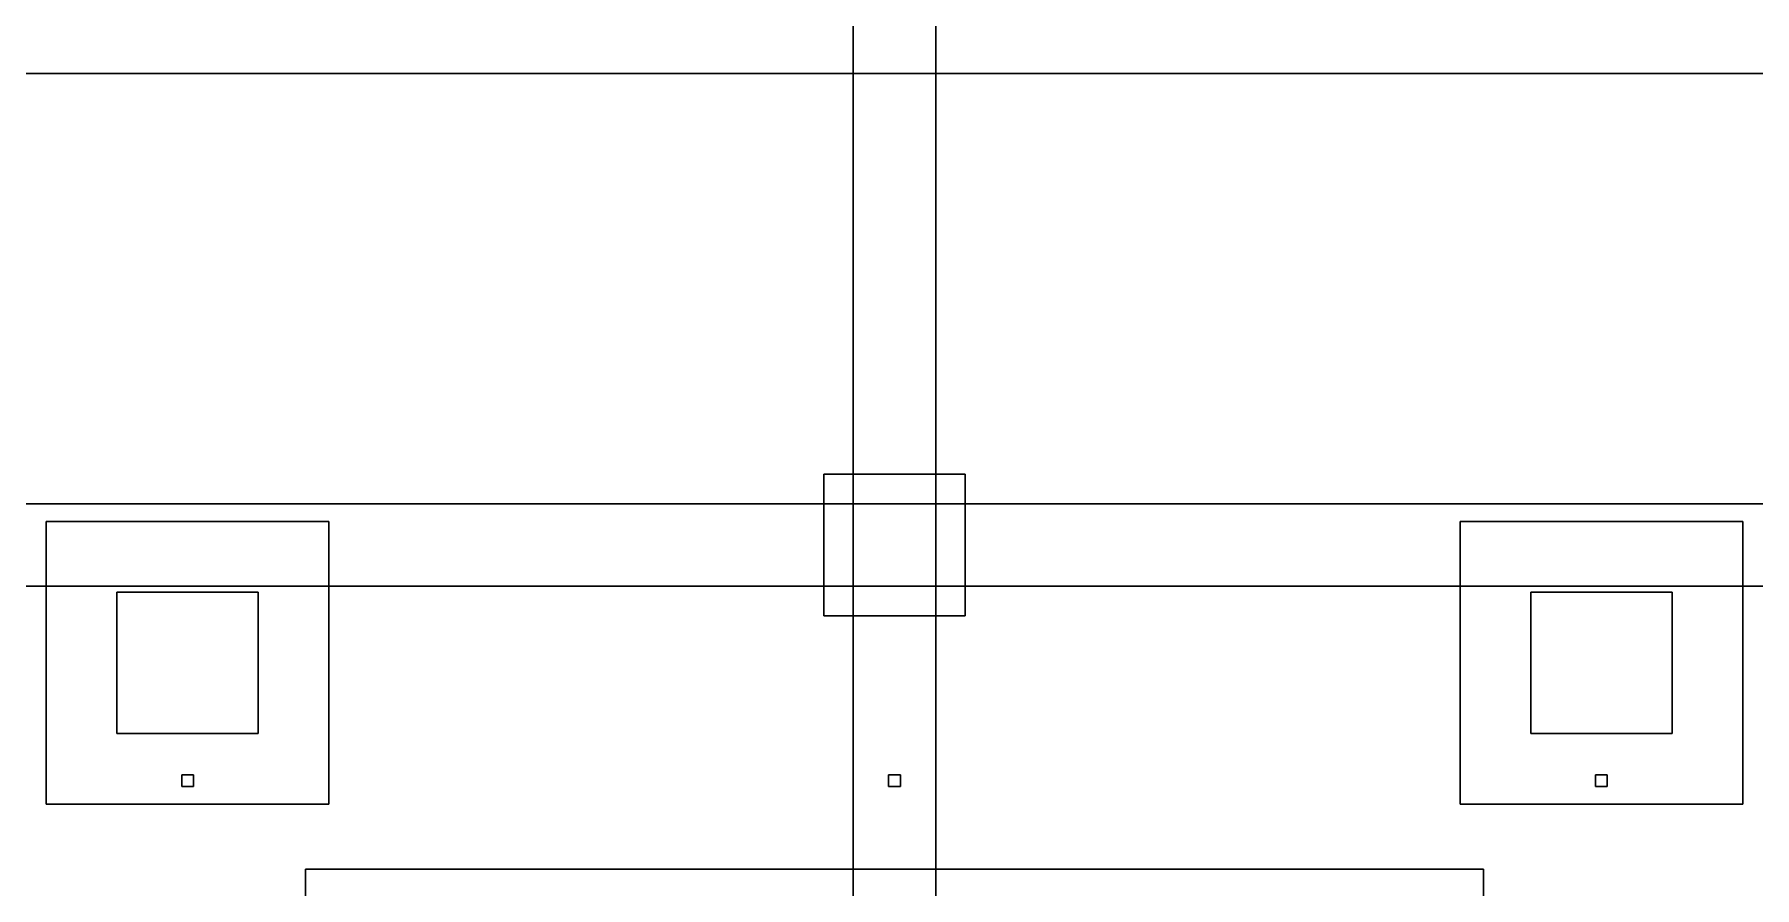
# Model space of a CAD drawing. Extents: x -17000 to 17000, y -13300 to 12090.
# Drawn here: x -3650 to 3650, y 2546 to 6166 of the extents above; entities that cross this region are included whole.
import ezdxf

# ---------------------------------------------------------------- set-up
doc = ezdxf.new("R2010")
doc.units = 0
for name, color, linetype in [('A-WALL', 7, 'CONTINUOUS'), ('E-LITE', 2, 'CONTINUOUS'), ('E-TRAY', 1, 'CONTINUOUS'), ('F-SPRN', 1, 'CONTINUOUS'), ('M-DUCT', 4, 'CONTINUOUS'), ('S-COLS', 9, 'CONTINUOUS'), ('S-SLAB', 8, 'CONTINUOUS')]:
    doc.layers.add(name, color=color, linetype=linetype)

msp = doc.modelspace()

# ---------------------------------------------------------------- linework, layer by layer
at = {"layer": 'A-WALL'}
for points in [[(-11000, -6000, 26000), (11000, -6000, 26000), (11000, 6000, 26000), (-11000, 6000, 26000)], [(11000, -6000, 22800), (-11000, -6000, 22800), (-11000, 6000, 22800), (11000, 6000, 22800)], [(-11000, 6000, 22800), (-11000, 6000, 26000), (11000, 6000, 26000), (11000, 6000, 22800)]]:
    msp.add_3dface(points, dxfattribs=at)
at = {"layer": 'E-LITE'}
for points in [[(-300, 3700, 14120), (300, 3700, 14120), (300, 4300, 14120), (-300, 4300, 14120)], [(300, 3700, 14080), (-300, 3700, 14080), (-300, 4300, 14080), (300, 4300, 14080)], [(-300, 4300, 14080), (-300, 4300, 14120), (300, 4300, 14120), (300, 4300, 14080)], [(-300, 3700, 14080), (-300, 3700, 14120), (-300, 4300, 14120), (-300, 4300, 14080)], [(-300, 3700, 17920), (300, 3700, 17920), (300, 4300, 17920), (-300, 4300, 17920)], [(300, 3700, 17880), (-300, 3700, 17880), (-300, 4300, 17880), (300, 4300, 17880)], [(-300, 4300, 17880), (-300, 4300, 17920), (300, 4300, 17920), (300, 4300, 17880)], [(-300, 3700, 17880), (-300, 3700, 17920), (-300, 4300, 17920), (-300, 4300, 17880)], [(300, 3700, 14080), (300, 4300, 14080), (300, 4300, 14120), (300, 3700, 14120)], [(300, 3700, 17880), (300, 4300, 17880), (300, 4300, 17920), (300, 3700, 17920)], [(-300, 3700, 14080), (300, 3700, 14080), (300, 3700, 14120), (-300, 3700, 14120)], [(-300, 3700, 17880), (300, 3700, 17880), (300, 3700, 17920), (-300, 3700, 17920)]]:
    msp.add_3dface(points, dxfattribs=at)
at = {"layer": 'E-TRAY'}
for points in [[(-16000, 3825, 14080), (16000, 3825, 14080), (16000, 4175, 14080), (-16000, 4175, 14080)], [(16000, 3825, 14020), (-16000, 3825, 14020), (-16000, 4175, 14020), (16000, 4175, 14020)], [(-16000, 4175, 14020), (-16000, 4175, 14080), (16000, 4175, 14080), (16000, 4175, 14020)], [(-16000, 3825, 17880), (16000, 3825, 17880), (16000, 4175, 17880), (-16000, 4175, 17880)], [(16000, 3825, 17820), (-16000, 3825, 17820), (-16000, 4175, 17820), (16000, 4175, 17820)], [(-16000, 4175, 17820), (-16000, 4175, 17880), (16000, 4175, 17880), (16000, 4175, 17820)], [(-16000, 3825, 14020), (16000, 3825, 14020), (16000, 3825, 14080), (-16000, 3825, 14080)], [(-16000, 3825, 17820), (16000, 3825, 17820), (16000, 3825, 17880), (-16000, 3825, 17880)]]:
    msp.add_3dface(points, dxfattribs=at)
at = {"layer": 'F-SPRN'}
for points in [[(-3025, 2975, 14725), (-2975, 2975, 14725), (-2975, 3025, 14725), (-3025, 3025, 14725)], [(-2975, 2975, 14575), (-3025, 2975, 14575), (-3025, 3025, 14575), (-2975, 3025, 14575)], [(-3025, 3025, 14575), (-3025, 3025, 14725), (-2975, 3025, 14725), (-2975, 3025, 14575)], [(-3025, 2975, 14575), (-3025, 2975, 14725), (-3025, 3025, 14725), (-3025, 3025, 14575)], [(-3025, 2975, 18525), (-2975, 2975, 18525), (-2975, 3025, 18525), (-3025, 3025, 18525)], [(-2975, 2975, 18375), (-3025, 2975, 18375), (-3025, 3025, 18375), (-2975, 3025, 18375)], [(-3025, 3025, 18375), (-3025, 3025, 18525), (-2975, 3025, 18525), (-2975, 3025, 18375)], [(-3025, 2975, 18375), (-3025, 2975, 18525), (-3025, 3025, 18525), (-3025, 3025, 18375)], [(-2975, 2975, 14575), (-2975, 3025, 14575), (-2975, 3025, 14725), (-2975, 2975, 14725)], [(-2975, 2975, 18375), (-2975, 3025, 18375), (-2975, 3025, 18525), (-2975, 2975, 18525)], [(-25, 2975, 14725), (25, 2975, 14725), (25, 3025, 14725), (-25, 3025, 14725)], [(25, 2975, 14575), (-25, 2975, 14575), (-25, 3025, 14575), (25, 3025, 14575)], [(-25, 3025, 14575), (-25, 3025, 14725), (25, 3025, 14725), (25, 3025, 14575)], [(-25, 2975, 14575), (-25, 2975, 14725), (-25, 3025, 14725), (-25, 3025, 14575)], [(-25, 2975, 18525), (25, 2975, 18525), (25, 3025, 18525), (-25, 3025, 18525)], [(25, 2975, 18375), (-25, 2975, 18375), (-25, 3025, 18375), (25, 3025, 18375)], [(-25, 3025, 18375), (-25, 3025, 18525), (25, 3025, 18525), (25, 3025, 18375)], [(-25, 2975, 18375), (-25, 2975, 18525), (-25, 3025, 18525), (-25, 3025, 18375)], [(25, 2975, 14575), (25, 3025, 14575), (25, 3025, 14725), (25, 2975, 14725)], [(25, 2975, 18375), (25, 3025, 18375), (25, 3025, 18525), (25, 2975, 18525)], [(2975, 2975, 14725), (3025, 2975, 14725), (3025, 3025, 14725), (2975, 3025, 14725)], [(3025, 2975, 14575), (2975, 2975, 14575), (2975, 3025, 14575), (3025, 3025, 14575)], [(2975, 3025, 14575), (2975, 3025, 14725), (3025, 3025, 14725), (3025, 3025, 14575)], [(2975, 2975, 14575), (2975, 2975, 14725), (2975, 3025, 14725), (2975, 3025, 14575)], [(2975, 2975, 18525), (3025, 2975, 18525), (3025, 3025, 18525), (2975, 3025, 18525)], [(3025, 2975, 18375), (2975, 2975, 18375), (2975, 3025, 18375), (3025, 3025, 18375)], [(2975, 3025, 18375), (2975, 3025, 18525), (3025, 3025, 18525), (3025, 3025, 18375)], [(2975, 2975, 18375), (2975, 2975, 18525), (2975, 3025, 18525), (2975, 3025, 18375)], [(3025, 2975, 14575), (3025, 3025, 14575), (3025, 3025, 14725), (3025, 2975, 14725)], [(3025, 2975, 18375), (3025, 3025, 18375), (3025, 3025, 18525), (3025, 2975, 18525)], [(-3025, 2975, 14575), (-2975, 2975, 14575), (-2975, 2975, 14725), (-3025, 2975, 14725)], [(-3025, 2975, 18375), (-2975, 2975, 18375), (-2975, 2975, 18525), (-3025, 2975, 18525)], [(-25, 2975, 14575), (25, 2975, 14575), (25, 2975, 14725), (-25, 2975, 14725)], [(-25, 2975, 18375), (25, 2975, 18375), (25, 2975, 18525), (-25, 2975, 18525)], [(2975, 2975, 14575), (3025, 2975, 14575), (3025, 2975, 14725), (2975, 2975, 14725)], [(2975, 2975, 18375), (3025, 2975, 18375), (3025, 2975, 18525), (2975, 2975, 18525)]]:
    msp.add_3dface(points, dxfattribs=at)
at = {"layer": 'M-DUCT'}
for points in [[(-175, 0, 14475), (175, 0, 14475), (175, 10000, 14475), (-175, 10000, 14475)], [(175, 0, 14225), (-175, 0, 14225), (-175, 10000, 14225), (175, 10000, 14225)], [(-175, 0, 14225), (-175, 0, 14475), (-175, 10000, 14475), (-175, 10000, 14225)], [(-175, 0, 18275), (175, 0, 18275), (175, 10000, 18275), (-175, 10000, 18275)], [(175, 0, 18025), (-175, 0, 18025), (-175, 10000, 18025), (175, 10000, 18025)], [(-175, 0, 18025), (-175, 0, 18275), (-175, 10000, 18275), (-175, 10000, 18025)], [(175, 0, 14225), (175, 10000, 14225), (175, 10000, 14475), (175, 0, 14475)], [(175, 0, 18025), (175, 10000, 18025), (175, 10000, 18275), (175, 0, 18275)]]:
    msp.add_3dface(points, dxfattribs=at)
at = {"layer": 'S-COLS'}
for points in [[(-3600, 2900, 3625), (-2400, 2900, 3625), (-2400, 4100, 3625), (-3600, 4100, 3625)], [(-2400, 2900, 3425), (-3600, 2900, 3425), (-3600, 4100, 3425), (-2400, 4100, 3425)], [(-3600, 4100, 3425), (-3600, 4100, 3625), (-2400, 4100, 3625), (-2400, 4100, 3425)], [(-3600, 2900, 3425), (-3600, 2900, 3625), (-3600, 4100, 3625), (-3600, 4100, 3425)], [(-3600, 2900, 7425), (-2400, 2900, 7425), (-2400, 4100, 7425), (-3600, 4100, 7425)], [(-2400, 2900, 7225), (-3600, 2900, 7225), (-3600, 4100, 7225), (-2400, 4100, 7225)], [(-3600, 4100, 7225), (-3600, 4100, 7425), (-2400, 4100, 7425), (-2400, 4100, 7225)], [(-3600, 2900, 7225), (-3600, 2900, 7425), (-3600, 4100, 7425), (-3600, 4100, 7225)], [(-3600, 2900, 11225), (-2400, 2900, 11225), (-2400, 4100, 11225), (-3600, 4100, 11225)], [(-2400, 2900, 11025), (-3600, 2900, 11025), (-3600, 4100, 11025), (-2400, 4100, 11025)], [(-3600, 4100, 11025), (-3600, 4100, 11225), (-2400, 4100, 11225), (-2400, 4100, 11025)], [(-3600, 2900, 11025), (-3600, 2900, 11225), (-3600, 4100, 11225), (-3600, 4100, 11025)], [(-3600, 2900, 15025), (-2400, 2900, 15025), (-2400, 4100, 15025), (-3600, 4100, 15025)], [(-2400, 2900, 14825), (-3600, 2900, 14825), (-3600, 4100, 14825), (-2400, 4100, 14825)], [(-3600, 4100, 14825), (-3600, 4100, 15025), (-2400, 4100, 15025), (-2400, 4100, 14825)], [(-3600, 2900, 14825), (-3600, 2900, 15025), (-3600, 4100, 15025), (-3600, 4100, 14825)], [(-3600, 2900, 18825), (-2400, 2900, 18825), (-2400, 4100, 18825), (-3600, 4100, 18825)], [(-2400, 2900, 18625), (-3600, 2900, 18625), (-3600, 4100, 18625), (-2400, 4100, 18625)], [(-3600, 4100, 18625), (-3600, 4100, 18825), (-2400, 4100, 18825), (-2400, 4100, 18625)], [(-3600, 2900, 18625), (-3600, 2900, 18825), (-3600, 4100, 18825), (-3600, 4100, 18625)], [(-3600, 2900, 22625), (-2400, 2900, 22625), (-2400, 4100, 22625), (-3600, 4100, 22625)], [(-2400, 2900, 22425), (-3600, 2900, 22425), (-3600, 4100, 22425), (-2400, 4100, 22425)], [(-3600, 4100, 22425), (-3600, 4100, 22625), (-2400, 4100, 22625), (-2400, 4100, 22425)], [(-3600, 2900, 22425), (-3600, 2900, 22625), (-3600, 4100, 22625), (-3600, 4100, 22425)], [(-3600, 2900, 26425), (-2400, 2900, 26425), (-2400, 4100, 26425), (-3600, 4100, 26425)], [(-2400, 2900, 26225), (-3600, 2900, 26225), (-3600, 4100, 26225), (-2400, 4100, 26225)], [(-3600, 4100, 26225), (-3600, 4100, 26425), (-2400, 4100, 26425), (-2400, 4100, 26225)], [(-3600, 2900, 26225), (-3600, 2900, 26425), (-3600, 4100, 26425), (-3600, 4100, 26225)], [(-2400, 2900, 3425), (-2400, 4100, 3425), (-2400, 4100, 3625), (-2400, 2900, 3625)], [(-2400, 2900, 7225), (-2400, 4100, 7225), (-2400, 4100, 7425), (-2400, 2900, 7425)], [(-2400, 2900, 11025), (-2400, 4100, 11025), (-2400, 4100, 11225), (-2400, 2900, 11225)], [(-2400, 2900, 14825), (-2400, 4100, 14825), (-2400, 4100, 15025), (-2400, 2900, 15025)], [(-2400, 2900, 18625), (-2400, 4100, 18625), (-2400, 4100, 18825), (-2400, 2900, 18825)], [(-2400, 2900, 22425), (-2400, 4100, 22425), (-2400, 4100, 22625), (-2400, 2900, 22625)], [(-2400, 2900, 26225), (-2400, 4100, 26225), (-2400, 4100, 26425), (-2400, 2900, 26425)], [(2400, 2900, 3625), (3600, 2900, 3625), (3600, 4100, 3625), (2400, 4100, 3625)], [(3600, 2900, 3425), (2400, 2900, 3425), (2400, 4100, 3425), (3600, 4100, 3425)], [(2400, 4100, 3425), (2400, 4100, 3625), (3600, 4100, 3625), (3600, 4100, 3425)], [(2400, 2900, 3425), (2400, 2900, 3625), (2400, 4100, 3625), (2400, 4100, 3425)], [(2400, 2900, 7425), (3600, 2900, 7425), (3600, 4100, 7425), (2400, 4100, 7425)], [(3600, 2900, 7225), (2400, 2900, 7225), (2400, 4100, 7225), (3600, 4100, 7225)], [(2400, 4100, 7225), (2400, 4100, 7425), (3600, 4100, 7425), (3600, 4100, 7225)], [(2400, 2900, 7225), (2400, 2900, 7425), (2400, 4100, 7425), (2400, 4100, 7225)], [(2400, 2900, 11225), (3600, 2900, 11225), (3600, 4100, 11225), (2400, 4100, 11225)], [(3600, 2900, 11025), (2400, 2900, 11025), (2400, 4100, 11025), (3600, 4100, 11025)], [(2400, 4100, 11025), (2400, 4100, 11225), (3600, 4100, 11225), (3600, 4100, 11025)], [(2400, 2900, 11025), (2400, 2900, 11225), (2400, 4100, 11225), (2400, 4100, 11025)], [(2400, 2900, 15025), (3600, 2900, 15025), (3600, 4100, 15025), (2400, 4100, 15025)], [(3600, 2900, 14825), (2400, 2900, 14825), (2400, 4100, 14825), (3600, 4100, 14825)], [(2400, 4100, 14825), (2400, 4100, 15025), (3600, 4100, 15025), (3600, 4100, 14825)], [(2400, 2900, 14825), (2400, 2900, 15025), (2400, 4100, 15025), (2400, 4100, 14825)], [(2400, 2900, 18825), (3600, 2900, 18825), (3600, 4100, 18825), (2400, 4100, 18825)], [(3600, 2900, 18625), (2400, 2900, 18625), (2400, 4100, 18625), (3600, 4100, 18625)], [(2400, 4100, 18625), (2400, 4100, 18825), (3600, 4100, 18825), (3600, 4100, 18625)], [(2400, 2900, 18625), (2400, 2900, 18825), (2400, 4100, 18825), (2400, 4100, 18625)], [(2400, 2900, 22625), (3600, 2900, 22625), (3600, 4100, 22625), (2400, 4100, 22625)], [(3600, 2900, 22425), (2400, 2900, 22425), (2400, 4100, 22425), (3600, 4100, 22425)], [(2400, 4100, 22425), (2400, 4100, 22625), (3600, 4100, 22625), (3600, 4100, 22425)], [(2400, 2900, 22425), (2400, 2900, 22625), (2400, 4100, 22625), (2400, 4100, 22425)], [(2400, 2900, 26425), (3600, 2900, 26425), (3600, 4100, 26425), (2400, 4100, 26425)], [(3600, 2900, 26225), (2400, 2900, 26225), (2400, 4100, 26225), (3600, 4100, 26225)], [(2400, 4100, 26225), (2400, 4100, 26425), (3600, 4100, 26425), (3600, 4100, 26225)], [(2400, 2900, 26225), (2400, 2900, 26425), (2400, 4100, 26425), (2400, 4100, 26225)], [(3600, 2900, 3425), (3600, 4100, 3425), (3600, 4100, 3625), (3600, 2900, 3625)], [(3600, 2900, 7225), (3600, 4100, 7225), (3600, 4100, 7425), (3600, 2900, 7425)], [(3600, 2900, 11025), (3600, 4100, 11025), (3600, 4100, 11225), (3600, 2900, 11225)], [(3600, 2900, 14825), (3600, 4100, 14825), (3600, 4100, 15025), (3600, 2900, 15025)], [(3600, 2900, 18625), (3600, 4100, 18625), (3600, 4100, 18825), (3600, 2900, 18825)], [(3600, 2900, 22425), (3600, 4100, 22425), (3600, 4100, 22625), (3600, 2900, 22625)], [(3600, 2900, 26225), (3600, 4100, 26225), (3600, 4100, 26425), (3600, 2900, 26425)], [(-3300, 3200, 3625), (-2700, 3200, 3625), (-2700, 3800, 3625), (-3300, 3800, 3625)], [(-2700, 3200, 175), (-3300, 3200, 175), (-3300, 3800, 175), (-2700, 3800, 175)], [(-3300, 3800, 175), (-3300, 3800, 3625), (-2700, 3800, 3625), (-2700, 3800, 175)], [(-3300, 3200, 175), (-3300, 3200, 3625), (-3300, 3800, 3625), (-3300, 3800, 175)], [(-3300, 3200, 7425), (-2700, 3200, 7425), (-2700, 3800, 7425), (-3300, 3800, 7425)], [(-2700, 3200, 3975), (-3300, 3200, 3975), (-3300, 3800, 3975), (-2700, 3800, 3975)], [(-3300, 3800, 3975), (-3300, 3800, 7425), (-2700, 3800, 7425), (-2700, 3800, 3975)], [(-3300, 3200, 3975), (-3300, 3200, 7425), (-3300, 3800, 7425), (-3300, 3800, 3975)], [(-3300, 3200, 11225), (-2700, 3200, 11225), (-2700, 3800, 11225), (-3300, 3800, 11225)], [(-2700, 3200, 7775), (-3300, 3200, 7775), (-3300, 3800, 7775), (-2700, 3800, 7775)], [(-3300, 3800, 7775), (-3300, 3800, 11225), (-2700, 3800, 11225), (-2700, 3800, 7775)], [(-3300, 3200, 7775), (-3300, 3200, 11225), (-3300, 3800, 11225), (-3300, 3800, 7775)], [(-3300, 3200, 15025), (-2700, 3200, 15025), (-2700, 3800, 15025), (-3300, 3800, 15025)], [(-2700, 3200, 11575), (-3300, 3200, 11575), (-3300, 3800, 11575), (-2700, 3800, 11575)], [(-3300, 3800, 11575), (-3300, 3800, 15025), (-2700, 3800, 15025), (-2700, 3800, 11575)], [(-3300, 3200, 11575), (-3300, 3200, 15025), (-3300, 3800, 15025), (-3300, 3800, 11575)], [(-3300, 3200, 18825), (-2700, 3200, 18825), (-2700, 3800, 18825), (-3300, 3800, 18825)], [(-2700, 3200, 15375), (-3300, 3200, 15375), (-3300, 3800, 15375), (-2700, 3800, 15375)], [(-3300, 3800, 15375), (-3300, 3800, 18825), (-2700, 3800, 18825), (-2700, 3800, 15375)], [(-3300, 3200, 15375), (-3300, 3200, 18825), (-3300, 3800, 18825), (-3300, 3800, 15375)], [(-3300, 3200, 22625), (-2700, 3200, 22625), (-2700, 3800, 22625), (-3300, 3800, 22625)], [(-2700, 3200, 19175), (-3300, 3200, 19175), (-3300, 3800, 19175), (-2700, 3800, 19175)], [(-3300, 3800, 19175), (-3300, 3800, 22625), (-2700, 3800, 22625), (-2700, 3800, 19175)], [(-3300, 3200, 19175), (-3300, 3200, 22625), (-3300, 3800, 22625), (-3300, 3800, 19175)], [(-3300, 3200, 26425), (-2700, 3200, 26425), (-2700, 3800, 26425), (-3300, 3800, 26425)], [(-2700, 3200, 22975), (-3300, 3200, 22975), (-3300, 3800, 22975), (-2700, 3800, 22975)], [(-3300, 3800, 22975), (-3300, 3800, 26425), (-2700, 3800, 26425), (-2700, 3800, 22975)], [(-3300, 3200, 22975), (-3300, 3200, 26425), (-3300, 3800, 26425), (-3300, 3800, 22975)], [(-2700, 3200, 175), (-2700, 3800, 175), (-2700, 3800, 3625), (-2700, 3200, 3625)], [(-2700, 3200, 3975), (-2700, 3800, 3975), (-2700, 3800, 7425), (-2700, 3200, 7425)], [(-2700, 3200, 7775), (-2700, 3800, 7775), (-2700, 3800, 11225), (-2700, 3200, 11225)], [(-2700, 3200, 11575), (-2700, 3800, 11575), (-2700, 3800, 15025), (-2700, 3200, 15025)], [(-2700, 3200, 15375), (-2700, 3800, 15375), (-2700, 3800, 18825), (-2700, 3200, 18825)], [(-2700, 3200, 19175), (-2700, 3800, 19175), (-2700, 3800, 22625), (-2700, 3200, 22625)], [(-2700, 3200, 22975), (-2700, 3800, 22975), (-2700, 3800, 26425), (-2700, 3200, 26425)], [(2700, 3200, 3625), (3300, 3200, 3625), (3300, 3800, 3625), (2700, 3800, 3625)], [(3300, 3200, 175), (2700, 3200, 175), (2700, 3800, 175), (3300, 3800, 175)], [(2700, 3800, 175), (2700, 3800, 3625), (3300, 3800, 3625), (3300, 3800, 175)], [(2700, 3200, 175), (2700, 3200, 3625), (2700, 3800, 3625), (2700, 3800, 175)], [(2700, 3200, 7425), (3300, 3200, 7425), (3300, 3800, 7425), (2700, 3800, 7425)], [(3300, 3200, 3975), (2700, 3200, 3975), (2700, 3800, 3975), (3300, 3800, 3975)], [(2700, 3800, 3975), (2700, 3800, 7425), (3300, 3800, 7425), (3300, 3800, 3975)], [(2700, 3200, 3975), (2700, 3200, 7425), (2700, 3800, 7425), (2700, 3800, 3975)], [(2700, 3200, 11225), (3300, 3200, 11225), (3300, 3800, 11225), (2700, 3800, 11225)], [(3300, 3200, 7775), (2700, 3200, 7775), (2700, 3800, 7775), (3300, 3800, 7775)], [(2700, 3800, 7775), (2700, 3800, 11225), (3300, 3800, 11225), (3300, 3800, 7775)], [(2700, 3200, 7775), (2700, 3200, 11225), (2700, 3800, 11225), (2700, 3800, 7775)], [(2700, 3200, 15025), (3300, 3200, 15025), (3300, 3800, 15025), (2700, 3800, 15025)], [(3300, 3200, 11575), (2700, 3200, 11575), (2700, 3800, 11575), (3300, 3800, 11575)], [(2700, 3800, 11575), (2700, 3800, 15025), (3300, 3800, 15025), (3300, 3800, 11575)], [(2700, 3200, 11575), (2700, 3200, 15025), (2700, 3800, 15025), (2700, 3800, 11575)], [(2700, 3200, 18825), (3300, 3200, 18825), (3300, 3800, 18825), (2700, 3800, 18825)], [(3300, 3200, 15375), (2700, 3200, 15375), (2700, 3800, 15375), (3300, 3800, 15375)], [(2700, 3800, 15375), (2700, 3800, 18825), (3300, 3800, 18825), (3300, 3800, 15375)], [(2700, 3200, 15375), (2700, 3200, 18825), (2700, 3800, 18825), (2700, 3800, 15375)], [(2700, 3200, 22625), (3300, 3200, 22625), (3300, 3800, 22625), (2700, 3800, 22625)], [(3300, 3200, 19175), (2700, 3200, 19175), (2700, 3800, 19175), (3300, 3800, 19175)], [(2700, 3800, 19175), (2700, 3800, 22625), (3300, 3800, 22625), (3300, 3800, 19175)], [(2700, 3200, 19175), (2700, 3200, 22625), (2700, 3800, 22625), (2700, 3800, 19175)], [(2700, 3200, 26425), (3300, 3200, 26425), (3300, 3800, 26425), (2700, 3800, 26425)], [(3300, 3200, 22975), (2700, 3200, 22975), (2700, 3800, 22975), (3300, 3800, 22975)], [(2700, 3800, 22975), (2700, 3800, 26425), (3300, 3800, 26425), (3300, 3800, 22975)], [(2700, 3200, 22975), (2700, 3200, 26425), (2700, 3800, 26425), (2700, 3800, 22975)], [(3300, 3200, 175), (3300, 3800, 175), (3300, 3800, 3625), (3300, 3200, 3625)], [(3300, 3200, 3975), (3300, 3800, 3975), (3300, 3800, 7425), (3300, 3200, 7425)], [(3300, 3200, 7775), (3300, 3800, 7775), (3300, 3800, 11225), (3300, 3200, 11225)], [(3300, 3200, 11575), (3300, 3800, 11575), (3300, 3800, 15025), (3300, 3200, 15025)], [(3300, 3200, 15375), (3300, 3800, 15375), (3300, 3800, 18825), (3300, 3200, 18825)], [(3300, 3200, 19175), (3300, 3800, 19175), (3300, 3800, 22625), (3300, 3200, 22625)], [(3300, 3200, 22975), (3300, 3800, 22975), (3300, 3800, 26425), (3300, 3200, 26425)], [(-3300, 3200, 175), (-2700, 3200, 175), (-2700, 3200, 3625), (-3300, 3200, 3625)], [(-3300, 3200, 3975), (-2700, 3200, 3975), (-2700, 3200, 7425), (-3300, 3200, 7425)], [(-3300, 3200, 7775), (-2700, 3200, 7775), (-2700, 3200, 11225), (-3300, 3200, 11225)], [(-3300, 3200, 11575), (-2700, 3200, 11575), (-2700, 3200, 15025), (-3300, 3200, 15025)], [(-3300, 3200, 15375), (-2700, 3200, 15375), (-2700, 3200, 18825), (-3300, 3200, 18825)], [(-3300, 3200, 19175), (-2700, 3200, 19175), (-2700, 3200, 22625), (-3300, 3200, 22625)], [(-3300, 3200, 22975), (-2700, 3200, 22975), (-2700, 3200, 26425), (-3300, 3200, 26425)], [(2700, 3200, 175), (3300, 3200, 175), (3300, 3200, 3625), (2700, 3200, 3625)], [(2700, 3200, 3975), (3300, 3200, 3975), (3300, 3200, 7425), (2700, 3200, 7425)], [(2700, 3200, 7775), (3300, 3200, 7775), (3300, 3200, 11225), (2700, 3200, 11225)], [(2700, 3200, 11575), (3300, 3200, 11575), (3300, 3200, 15025), (2700, 3200, 15025)], [(2700, 3200, 15375), (3300, 3200, 15375), (3300, 3200, 18825), (2700, 3200, 18825)], [(2700, 3200, 19175), (3300, 3200, 19175), (3300, 3200, 22625), (2700, 3200, 22625)], [(2700, 3200, 22975), (3300, 3200, 22975), (3300, 3200, 26425), (2700, 3200, 26425)], [(-3600, 2900, 3425), (-2400, 2900, 3425), (-2400, 2900, 3625), (-3600, 2900, 3625)], [(-3600, 2900, 7225), (-2400, 2900, 7225), (-2400, 2900, 7425), (-3600, 2900, 7425)], [(-3600, 2900, 11025), (-2400, 2900, 11025), (-2400, 2900, 11225), (-3600, 2900, 11225)], [(-3600, 2900, 14825), (-2400, 2900, 14825), (-2400, 2900, 15025), (-3600, 2900, 15025)], [(-3600, 2900, 18625), (-2400, 2900, 18625), (-2400, 2900, 18825), (-3600, 2900, 18825)], [(-3600, 2900, 22425), (-2400, 2900, 22425), (-2400, 2900, 22625), (-3600, 2900, 22625)], [(-3600, 2900, 26225), (-2400, 2900, 26225), (-2400, 2900, 26425), (-3600, 2900, 26425)], [(2400, 2900, 3425), (3600, 2900, 3425), (3600, 2900, 3625), (2400, 2900, 3625)], [(2400, 2900, 7225), (3600, 2900, 7225), (3600, 2900, 7425), (2400, 2900, 7425)], [(2400, 2900, 11025), (3600, 2900, 11025), (3600, 2900, 11225), (2400, 2900, 11225)], [(2400, 2900, 14825), (3600, 2900, 14825), (3600, 2900, 15025), (2400, 2900, 15025)], [(2400, 2900, 18625), (3600, 2900, 18625), (3600, 2900, 18825), (2400, 2900, 18825)], [(2400, 2900, 22425), (3600, 2900, 22425), (3600, 2900, 22625), (2400, 2900, 22625)], [(2400, 2900, 26225), (3600, 2900, 26225), (3600, 2900, 26425), (2400, 2900, 26425)], [(-2500, 2375, 3625), (2500, 2375, 3625), (2500, 2625, 3625), (-2500, 2625, 3625)], [(2500, 2375, 175), (-2500, 2375, 175), (-2500, 2625, 175), (2500, 2625, 175)], [(-2500, 2625, 175), (-2500, 2625, 3625), (2500, 2625, 3625), (2500, 2625, 175)], [(-2500, 2375, 175), (-2500, 2375, 3625), (-2500, 2625, 3625), (-2500, 2625, 175)], [(-2500, 2375, 7425), (2500, 2375, 7425), (2500, 2625, 7425), (-2500, 2625, 7425)], [(2500, 2375, 3975), (-2500, 2375, 3975), (-2500, 2625, 3975), (2500, 2625, 3975)], [(-2500, 2625, 3975), (-2500, 2625, 7425), (2500, 2625, 7425), (2500, 2625, 3975)], [(-2500, 2375, 3975), (-2500, 2375, 7425), (-2500, 2625, 7425), (-2500, 2625, 3975)], [(-2500, 2375, 11225), (2500, 2375, 11225), (2500, 2625, 11225), (-2500, 2625, 11225)], [(2500, 2375, 7775), (-2500, 2375, 7775), (-2500, 2625, 7775), (2500, 2625, 7775)], [(-2500, 2625, 7775), (-2500, 2625, 11225), (2500, 2625, 11225), (2500, 2625, 7775)], [(-2500, 2375, 7775), (-2500, 2375, 11225), (-2500, 2625, 11225), (-2500, 2625, 7775)], [(-2500, 2375, 15025), (2500, 2375, 15025), (2500, 2625, 15025), (-2500, 2625, 15025)], [(2500, 2375, 11575), (-2500, 2375, 11575), (-2500, 2625, 11575), (2500, 2625, 11575)], [(-2500, 2625, 11575), (-2500, 2625, 15025), (2500, 2625, 15025), (2500, 2625, 11575)], [(-2500, 2375, 11575), (-2500, 2375, 15025), (-2500, 2625, 15025), (-2500, 2625, 11575)], [(-2500, 2375, 18825), (2500, 2375, 18825), (2500, 2625, 18825), (-2500, 2625, 18825)], [(2500, 2375, 15375), (-2500, 2375, 15375), (-2500, 2625, 15375), (2500, 2625, 15375)], [(-2500, 2625, 15375), (-2500, 2625, 18825), (2500, 2625, 18825), (2500, 2625, 15375)], [(-2500, 2375, 15375), (-2500, 2375, 18825), (-2500, 2625, 18825), (-2500, 2625, 15375)], [(-2500, 2375, 22625), (2500, 2375, 22625), (2500, 2625, 22625), (-2500, 2625, 22625)], [(2500, 2375, 19175), (-2500, 2375, 19175), (-2500, 2625, 19175), (2500, 2625, 19175)], [(-2500, 2625, 19175), (-2500, 2625, 22625), (2500, 2625, 22625), (2500, 2625, 19175)], [(-2500, 2375, 19175), (-2500, 2375, 22625), (-2500, 2625, 22625), (-2500, 2625, 19175)], [(-2500, 2375, 26425), (2500, 2375, 26425), (2500, 2625, 26425), (-2500, 2625, 26425)], [(2500, 2375, 22975), (-2500, 2375, 22975), (-2500, 2625, 22975), (2500, 2625, 22975)], [(-2500, 2625, 22975), (-2500, 2625, 26425), (2500, 2625, 26425), (2500, 2625, 22975)], [(-2500, 2375, 22975), (-2500, 2375, 26425), (-2500, 2625, 26425), (-2500, 2625, 22975)], [(2500, 2375, 175), (2500, 2625, 175), (2500, 2625, 3625), (2500, 2375, 3625)], [(2500, 2375, 3975), (2500, 2625, 3975), (2500, 2625, 7425), (2500, 2375, 7425)], [(2500, 2375, 7775), (2500, 2625, 7775), (2500, 2625, 11225), (2500, 2375, 11225)], [(2500, 2375, 11575), (2500, 2625, 11575), (2500, 2625, 15025), (2500, 2375, 15025)], [(2500, 2375, 15375), (2500, 2625, 15375), (2500, 2625, 18825), (2500, 2375, 18825)], [(2500, 2375, 19175), (2500, 2625, 19175), (2500, 2625, 22625), (2500, 2375, 22625)], [(2500, 2375, 22975), (2500, 2625, 22975), (2500, 2625, 26425), (2500, 2375, 26425)]]:
    msp.add_3dface(points, dxfattribs=at)
at = {"layer": 'S-SLAB'}
for points in [[(-17000, -12000, 350), (17000, -12000, 350), (17000, 12000, 350), (-17000, 12000, 350)], [(17000, -12000), (-17000, -12000), (-17000, 12000), (17000, 12000)], [(-17000, -12000, 4150), (17000, -12000, 4150), (17000, 12000, 4150), (-17000, 12000, 4150)], [(17000, -12000, 3800), (-17000, -12000, 3800), (-17000, 12000, 3800), (17000, 12000, 3800)], [(-17000, -12000, 7950), (17000, -12000, 7950), (17000, 12000, 7950), (-17000, 12000, 7950)], [(17000, -12000, 7600), (-17000, -12000, 7600), (-17000, 12000, 7600), (17000, 12000, 7600)], [(-17000, -12000, 11750), (17000, -12000, 11750), (17000, 12000, 11750), (-17000, 12000, 11750)], [(17000, -12000, 11400), (-17000, -12000, 11400), (-17000, 12000, 11400), (17000, 12000, 11400)], [(-17000, -12000, 15550), (17000, -12000, 15550), (17000, 12000, 15550), (-17000, 12000, 15550)], [(17000, -12000, 15200), (-17000, -12000, 15200), (-17000, 12000, 15200), (17000, 12000, 15200)], [(-17000, -12000, 19350), (17000, -12000, 19350), (17000, 12000, 19350), (-17000, 12000, 19350)], [(17000, -12000, 19000), (-17000, -12000, 19000), (-17000, 12000, 19000), (17000, 12000, 19000)], [(-17000, -12000, 23150), (17000, -12000, 23150), (17000, 12000, 23150), (-17000, 12000, 23150)], [(17000, -12000, 22800), (-17000, -12000, 22800), (-17000, 12000, 22800), (17000, 12000, 22800)]]:
    msp.add_3dface(points, dxfattribs=at)

doc.saveas('drawing.dxf')
